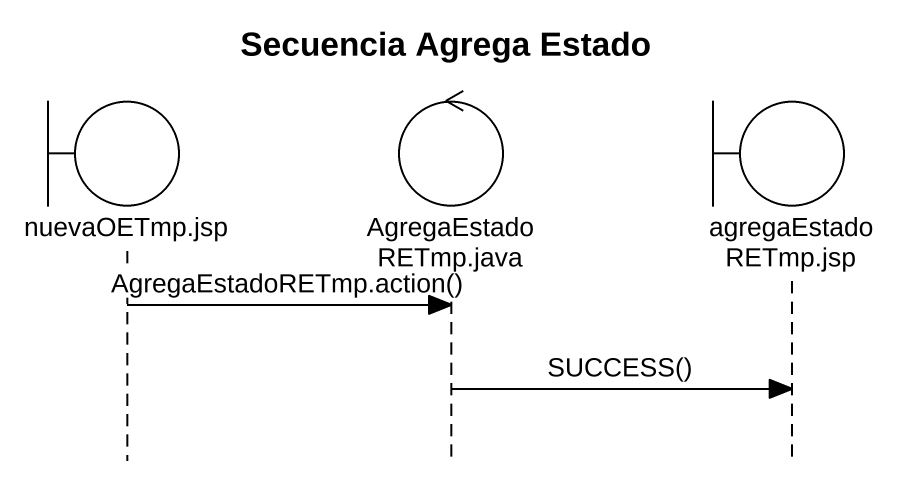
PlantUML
@startuml
title Secuencia Agrega Estado
hide footbox
boundary "nuevaOETmp.jsp" as nuevaOETmp_jsp
control "AgregaEstadoRETmp.java" as AgregaEstadoRETmp_java
boundary "agregaEstadoRETmp.jsp" as agregaEstadoRETmp_jsp

nuevaOETmp_jsp -> AgregaEstadoRETmp_java : AgregaEstadoRETmp.action()
AgregaEstadoRETmp_java -> agregaEstadoRETmp_jsp : SUCCESS()
@enduml
